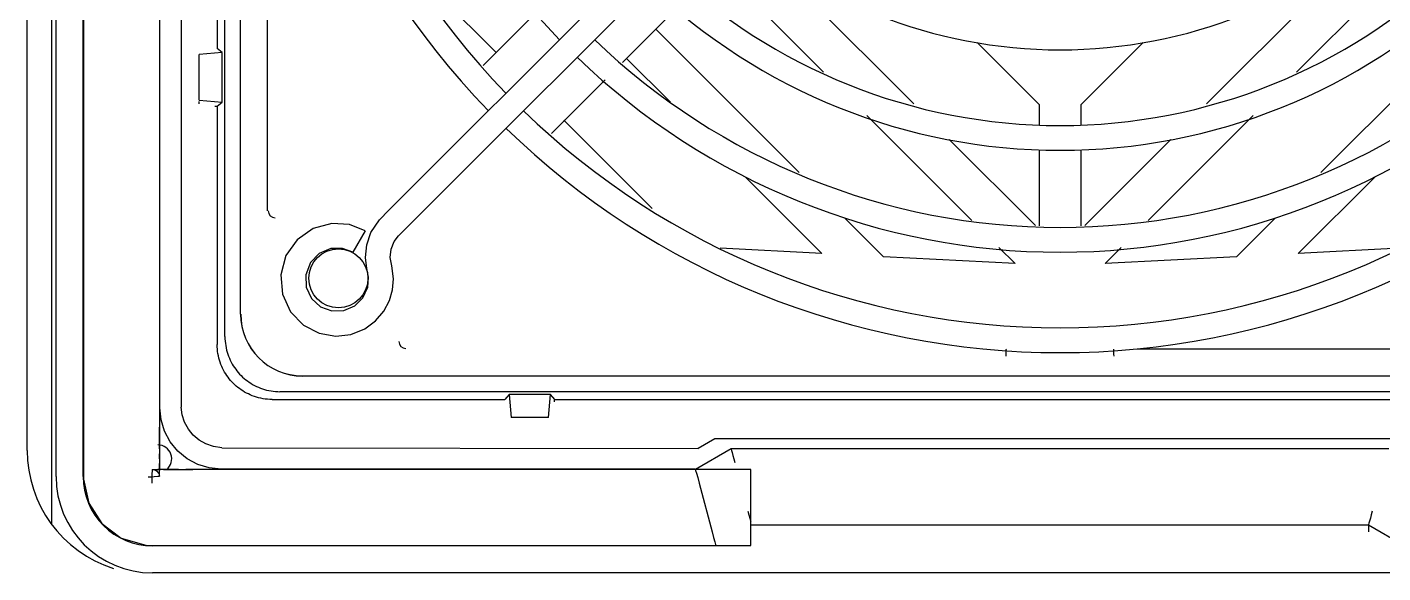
# Model space of a CAD drawing. Header units: inches. Extents: x 0 to 102, y 0 to 66.
# Drawn here: x 58.751 to 62.627, y 22.768 to 24.329 of the extents above; entities that cross this region are included whole.
import ezdxf
from ezdxf.enums import TextEntityAlignment as Align

# ---------------------------------------------------------------- set-up
doc = ezdxf.new("R2010")
doc.units = ezdxf.units.IN
doc.header["$MEASUREMENT"] = 0
doc.layers.add('PSYMS', color=7, linetype='Continuous')
doc.styles.add('WD', font='romans.shx', dxfattribs={"height": 0.185})

# ---------------------------------------------------------------- blocks, each defined once
blk = doc.blocks.new('SEN_FAN_N12_FA44')
at = {"color": 7, "linetype": 'Continuous'}
for p, q in [((-0.0153, 0.3371), (-0.0153, 5.534)), ((0.0556, 0.1245), (0.0556, 5.534)), ((0.3634, 5.5146), (0.3634, 0.4876)), ((0.4231, 5.316), (0.425, 1.2617)), ((1.019, 1.0238), (2.5828, 2.5876)), ((0.425, 1.2617), (0.4253, 0.4605)), ((0.9513, 0.9651), (0.9062, 0.9827)), ((0.9513, 0.9651), (0.9158, 0.9037)), ((0.9556, 0.9248), (0.9677, 0.96)), ((0.3634, 0.5017), (0.3634, 0.4038)), ((0.4282, 0.4388), (0.4253, 0.4605)), ((0.4351, 0.4174), (0.4282, 0.4388)), ((0.3634, 0.4121), (0.3634, 0.3307)), ((0.4458, 0.3979), (0.4351, 0.4174)), ((0.4598, 0.3807), (0.4458, 0.3979)), ((0.4766, 0.3665), (0.4598, 0.3807)), ((0.496, 0.3554), (0.4766, 0.3665)), ((0.518, 0.3478), (0.496, 0.3554)), ((1.9503, 0.3699), (1.9027, 0.3424)), ((3.9247, 0.37), (1.9503, 0.37)), ((0.3634, 0.3417), (0.3634, 0.3158)), ((0.3634, 0.3128), (0.3634, 0.3269)), ((0.3634, 0.3158), (0.3634, 0.2999)), ((0.5412, 0.3446), (0.518, 0.3478)), ((0.5412, 0.3446), (1.9027, 0.3424)), ((0.3421, 0.2827), (0.3419, 0.2827)), ((0.3421, 0.2827), (0.3592, 0.2827)), ((0.3747, 0.2827), (0.4013, 0.2827)), ((0.4013, 0.2827), (0.4586, 0.2827)), ((2.0532, 0.2827), (0.438, 0.2827)), ((1.895, 0.2827), (1.8957, 0.2799)), ((1.8957, 0.2799), (1.898, 0.2715)), ((2.0532, 0.2433), (2.0532, 0.2827)), ((1.9056, 0.2433), (1.9429, 0.1041)), ((2.0532, 0.1041), (2.0532, 0.2433)), ((3.8197, 0.1041), (3.8197, 0.1238)), ((1.9429, 0.1041), (1.9469, 0.0884)), ((2.0532, 0.0648), (2.0532, 0.1041))]:
    blk.add_line(p, q, dxfattribs=at)
at = {"color": 6, "linetype": 'Continuous'}
for p, q in [((0.0674, 0.2623), (0.0674, 5.534)), ((0.1448, 0.2623), (0.1448, 5.5143)), ((0.3641, 0.4592), (0.3641, 5.3384)), ((0.5502, 0.6624), (0.5502, 5.1221)), ((0.595, 0.7269), (0.595, 5.0576)), ((0.5281, 4.2977), (0.5281, 1.4868)), ((0.6718, 1.0221), (0.6719, 2.672)), ((0.1455, 2.4605), (0.1455, 1.0691)), ((2.0437, 1.8036), (2.5192, 1.3281)), ((3.3558, 1.3281), (3.8313, 1.8036)), ((1.0264, 1.7742), (1.3255, 1.4751)), ((2.2616, 1.4187), (1.9602, 1.7201)), ((3.9148, 1.7201), (3.6134, 1.4187)), ((1.2888, 1.4383), (1.4418, 1.5916)), ((1.8447, 1.6045), (1.6869, 1.4467)), ((1.782, 1.5419), (2.1917, 1.1323)), ((3.6833, 1.1323), (4.093, 1.5419)), ((0.5425, 1.4747), (0.4769, 1.469)), ((0.5425, 1.4747), (0.5281, 1.4868)), ((0.5425, 1.3334), (0.5425, 1.4747)), ((2.8784, 1.3252), (2.7001, 1.5035)), ((3.1749, 1.5036), (2.9966, 1.3252)), ((0.4769, 1.3391), (0.4769, 1.469)), ((1.8242, 1.3327), (1.6985, 1.4584)), ((1.6367, 1.3966), (1.4836, 1.2435)), ((0.4769, 1.3391), (0.5425, 1.3334)), ((0.4769, 1.3285), (0.4769, 1.3354)), ((0.521, 1.322), (0.5281, 1.3213)), ((0.5281, 1.3213), (0.5425, 1.3334)), ((0.5281, 1.3213), (0.5281, 0.6402)), ((2.8784, 1.2662), (2.8784, 1.3252)), ((2.9966, 1.3252), (2.9966, 1.2662)), ((1.5187, 1.2819), (1.7718, 1.0288)), ((2.6856, 0.9947), (2.3852, 1.2951)), ((3.4898, 1.2951), (3.1894, 0.9947)), ((2.6208, 1.2266), (2.8669, 0.9805)), ((3.0081, 0.9805), (3.2542, 1.2266)), ((2.8784, 0.9796), (2.8784, 1.1954)), ((2.9966, 1.1954), (2.9966, 0.9796)), ((2.2566, 0.9004), (2.0371, 1.1198)), ((3.8379, 1.1198), (3.6184, 0.9004)), ((2.3222, 1.0017), (2.4328, 0.8911)), ((3.4422, 0.8911), (3.5528, 1.0017)), ((2.2566, 0.9004), (1.9661, 0.9156)), ((2.8089, 0.8714), (2.7625, 0.9178)), ((3.1125, 0.9178), (3.0661, 0.8714)), ((3.9089, 0.9156), (3.6184, 0.9004)), ((2.8089, 0.8714), (2.4328, 0.8911)), ((3.4422, 0.8911), (3.0661, 0.8714)), ((0.595, 0.7269), (0.5958, 0.7269)), ((4.8076, 0.6266), (3.1577, 0.6266)), ((0.7721, 0.5497), (0.7721, 0.5505)), ((5.1029, 0.5497), (0.7721, 0.5497)), ((5.1674, 0.5049), (0.7076, 0.5049)), ((0.6855, 0.4828), (1.3506, 0.4828)), ((1.3627, 0.4972), (1.3506, 0.4828)), ((1.3627, 0.4972), (1.3684, 0.4316)), ((1.4808, 0.4972), (1.3627, 0.4972)), ((1.4751, 0.4316), (1.4808, 0.4972)), ((1.4929, 0.4828), (1.4808, 0.4972)), ((1.4929, 0.4828), (4.3821, 0.4828)), ((0.3676, 0.4243), (0.3641, 0.4592)), ((1.4751, 0.4316), (1.3684, 0.4316)), ((0.3774, 0.392), (0.3676, 0.4243)), ((0.3937, 0.3616), (0.3774, 0.392)), ((0.4155, 0.3349), (0.3937, 0.3616)), ((0.4422, 0.3131), (0.4155, 0.3349)), ((0.4726, 0.2967), (0.4422, 0.3131)), ((1.9973, 0.3417), (1.895, 0.2827)), ((3.8777, 0.3417), (1.9973, 0.3417)), ((2.005, 0.3129), (2.0079, 0.3024)), ((0.3418, 0.2781), (0.3417, 0.271)), ((0.3419, 0.2827), (0.3418, 0.2781)), ((0.5049, 0.287), (0.4726, 0.2967)), ((0.5399, 0.2834), (0.5049, 0.287)), ((0.5399, 0.2827), (0.5399, 0.2834)), ((1.8949, 0.2834), (0.5399, 0.2834)), ((0.3312, 0.2613), (0.3414, 0.2619)), ((0.341, 0.2498), (0.3408, 0.2433)), ((0.3414, 0.2619), (0.3484, 0.2624)), ((0.3484, 0.2624), (0.358, 0.2629)), ((0.358, 0.2629), (0.3633, 0.2632)), ((2.0557, 0.1238), (3.8193, 0.1238)), ((3.8193, 0.1238), (3.9216, 0.0648)), ((1.9536, 0.0641), (0.343, 0.0641)), ((0.4698, 0.0648), (2.0532, 0.0648)), ((5.532, -0.0133), (0.343, -0.0133))]:
    blk.add_line(p, q, dxfattribs=at)
at = {"color": 7, "linetype": 'Continuous'}
for points in [[(0.9499, 0.6847), (0.9811, 0.7077), (1.0046, 0.7353), (1.0208, 0.7662), (1.0294, 0.7963), (1.032, 0.8277), (1.0271, 0.8648), (1.023, 0.8884), (1.0256, 0.9128), (1.0343, 0.9345), (1.0464, 0.9509), (1.0646, 0.9692), (2.7156, 2.6202)], [(0.9677, 0.96), (0.9917, 0.9961), (1.019, 1.0238)], [(0.8023, 0.9716), (0.7564, 0.9394), (0.7247, 0.8943), (0.7097, 0.8392), (0.7145, 0.7842), (0.7375, 0.7338), (0.7752, 0.695), (0.82, 0.672)], [(0.9062, 0.9827), (0.8558, 0.9861), (0.8023, 0.9716)], [(0.9158, 0.9037), (0.886, 0.9145), (0.8531, 0.9141), (0.8194, 0.9), (0.7944, 0.8743)], [(0.9609, 0.8322), (0.9559, 0.8571), (0.9521, 0.8886), (0.9556, 0.9248)], [(0.7944, 0.8743), (0.7811, 0.8396), (0.7825, 0.8042), (0.7977, 0.7715)], [(0.9217, 0.7505), (0.9449, 0.7736), (0.9584, 0.8035), (0.9609, 0.8322)], [(0.7977, 0.7715), (0.8238, 0.7477), (0.8561, 0.7359)], [(0.8561, 0.7359), (0.8897, 0.7368), (0.9217, 0.7505)], [(0.82, 0.672), (0.8671, 0.6639), (0.9101, 0.6689), (0.9499, 0.6847)], [(0.3634, 0.3417), (0.3634, 0.3567), (0.3634, 0.3722), (0.3634, 0.3879), (0.3634, 0.4038)], [(0.3419, 0.2827), (0.3458, 0.2825), (0.3469, 0.2823), (0.3485, 0.2819), (0.3504, 0.2813), (0.3518, 0.2807), (0.3549, 0.2788), (0.3616, 0.2707), (0.3633, 0.2632)], [(0.4174, 0.2827), (0.3943, 0.2827), (0.3748, 0.2827), (0.358, 0.2827)], [(0.3633, 0.2632), (0.3634, 0.2785), (0.3634, 0.2992)], [(0.3634, 0.3003), (0.3634, 0.2793), (0.3634, 0.2793)], [(1.898, 0.2715), (1.9016, 0.2591), (1.9056, 0.2433)], [(1.9469, 0.0884), (1.9505, 0.0757), (1.9528, 0.0676), (1.9534, 0.0648)]]:
    blk.add_lwpolyline(points, dxfattribs=at)
at = {"color": 6, "linetype": 'Continuous'}
for points in [[(0.1455, 1.0691), (0.1455, 0.9582), (0.1455, 0.8535), (0.1455, 0.7552), (0.1455, 0.6622), (0.1455, 0.5737), (0.1455, 0.4893), (0.1455, 0.4092), (0.1455, 0.3311), (0.1457, 0.2548), (0.1608, 0.1859), (0.1982, 0.1279), (0.254, 0.0859), (0.3243, 0.0657), (0.4056, 0.0648), (0.4698, 0.0648)], [(0.5502, 0.6624), (0.5504, 0.6559), (0.5509, 0.6494), (0.5515, 0.643), (0.5524, 0.6367), (0.5536, 0.6304), (0.555, 0.6242), (0.5566, 0.6182), (0.5585, 0.6122), (0.5606, 0.6063)], [(0.6855, 0.4828), (0.6788, 0.4829), (0.6722, 0.4833), (0.6656, 0.484), (0.6592, 0.485), (0.6528, 0.4862), (0.6465, 0.4877), (0.6404, 0.4894), (0.6344, 0.4913), (0.6285, 0.4934), (0.6228, 0.4958), (0.6172, 0.4984), (0.6117, 0.5011), (0.6064, 0.504), (0.6013, 0.5072), (0.5964, 0.5104), (0.5916, 0.5138), (0.5869, 0.5174), (0.5825, 0.5211), (0.5782, 0.5249), (0.5742, 0.5289), (0.5702, 0.533), (0.5664, 0.5372), (0.5627, 0.5417), (0.5591, 0.5463), (0.5557, 0.5511), (0.5524, 0.556), (0.5493, 0.5612), (0.5464, 0.5665), (0.5436, 0.5719), (0.5411, 0.5775), (0.5387, 0.5832), (0.5366, 0.5891), (0.5346, 0.5951), (0.5329, 0.6013), (0.5315, 0.6075), (0.5303, 0.6139), (0.5293, 0.6203), (0.5286, 0.6269), (0.5282, 0.6335), (0.5281, 0.6402)], [(2.7832, 0.607), (2.7834, 0.612), (2.7835, 0.6166), (2.7837, 0.6207), (2.7838, 0.6238), (2.7839, 0.6257), (2.7841, 0.6266)], [(3.0914, 0.6207), (3.0913, 0.6238), (3.0912, 0.6258), (3.0912, 0.6266)], [(3.0918, 0.607), (3.0916, 0.612), (3.0914, 0.6207)], [(0.5606, 0.6063), (0.5629, 0.6006), (0.5654, 0.5949), (0.5682, 0.5895), (0.5711, 0.5841), (0.5742, 0.5789), (0.5775, 0.5739), (0.581, 0.569), (0.5846, 0.5643), (0.5884, 0.5597), (0.5923, 0.5553), (0.5963, 0.551), (0.6006, 0.547), (0.605, 0.5431), (0.6095, 0.5393), (0.6143, 0.5357), (0.6192, 0.5323), (0.6242, 0.529), (0.6294, 0.5258), (0.6347, 0.5229), (0.6402, 0.5201), (0.6458, 0.5176), (0.6516, 0.5153)], [(0.6516, 0.5153), (0.6575, 0.5132), (0.6634, 0.5113), (0.6695, 0.5097), (0.6757, 0.5083), (0.682, 0.5072), (0.6883, 0.5063), (0.6947, 0.5056), (0.7011, 0.5051), (0.7076, 0.5049)], [(1.9973, 0.3417), (1.9977, 0.3405), (1.9987, 0.3367), (2.0003, 0.3306), (2.0025, 0.3225), (2.005, 0.3129)], [(0.1448, 0.2623), (0.1458, 0.2428), (0.1486, 0.2236), (0.1533, 0.2048), (0.1599, 0.1864), (0.1682, 0.1689), (0.1782, 0.1522), (0.1898, 0.1366), (0.2028, 0.1221), (0.2173, 0.1091), (0.2329, 0.0975), (0.2496, 0.0875), (0.2672, 0.0792), (0.2855, 0.0726), (0.3043, 0.0679), (0.3235, 0.065), (0.343, 0.0641)], [(0.3417, 0.271), (0.3414, 0.2604), (0.341, 0.2498)], [(2.0452, 0.1632), (2.0481, 0.1527), (2.0505, 0.1431), (2.0527, 0.135), (2.0532, 0.1332)], [(3.8298, 0.1632), (3.8271, 0.1527), (3.8245, 0.1431), (3.8223, 0.135), (3.8206, 0.1289)], [(3.8206, 0.1289), (3.8196, 0.1251), (3.8193, 0.1238)]]:
    blk.add_lwpolyline(points, dxfattribs=at)
blk.add_circle((0.8745, 0.8292), 0.0846, dxfattribs=at)
at = {"color": 7, "linetype": 'Continuous'}
for centre, radius, start, end in [((2.9375, 2.8922), 2.2756, 135.8958, 224.1042), ((2.9375, 2.8922), 2.2047, 135.9246, 224.0754), ((2.9375, 2.8922), 1.9882, 136.0253, 223.9747), ((2.9375, 2.8922), 1.4095, 226.4417, 269.9995), ((2.9375, 2.8922), 1.4094, 269.9998, 313.5576), ((2.9375, 2.8922), 1.626, 226.2566, 269.9998), ((2.9375, 2.8922), 1.626, 270.0001, 313.7434), ((2.9375, 2.8922), 1.6969, 226.2041, 269.9998), ((2.9375, 2.8922), 1.6969, 270.0001, 313.7959), ((2.9375, 2.8922), 1.9173, 226.0632, 270), ((2.9375, 2.8922), 1.9173, 270, 313.9368), ((2.9375, 2.8922), 1.9882, 226.0253, 270), ((2.9375, 2.8922), 1.9882, 270, 313.9747), ((2.9375, 2.8922), 2.2047, 225.9246, 270), ((2.9375, 2.8922), 2.2047, 270, 314.0754), ((2.9375, 2.8922), 2.2756, 225.8958, 270), ((2.9375, 2.8922), 2.2756, 270, 314.1042), ((0.3391, 0.3371), 0.3543, 180, 252.2916)]:
    blk.add_arc(centre, radius, start, end, dxfattribs=at)
at = {"color": 6, "linetype": 'Continuous'}
for centre, radius, start, end in [((0.6934, 1.0221), 0.0197, 180, 270), ((0.7721, 0.7269), 0.1772, 180, 270), ((0.7721, 0.7269), 0.1768, 180, 270), ((1.0674, 0.6481), 0.0197, 180, 270), ((0.3588, 0.3135), 0.0394, 308.1536, 90), ((0.343, 0.2623), 0.2756, 180, 270)]:
    blk.add_arc(centre, radius, start, end, dxfattribs=at)
blk.add_ellipse((1.4754, 0.3863), major_axis=(0.0174, 0.0984), ratio=0.025788, start_param=-0.425912, end_param=-0.196808, dxfattribs=at)
at = {"style": 'WD', "width": 0.7}
for tag, p in [('INST', (2.875, 6.7321)), ('LOC', (2.875, 6.5625)), ('DESC1', (2.875, 6.4062)), ('DESC2', (2.875, 6.25)), ('DESC3', (2.875, 6.1021)), ('XREF', (2.875, 5.5312))]:
    blk.add_attdef(tag, text='', height=0.125, dxfattribs=at).set_placement(p, align=Align.CENTER)
at = {"style": 'WD'}
blk.add_attdef('TAG1', text='', height=0.125, dxfattribs=at).set_placement((2.875, 5.9375), align=Align.CENTER)
at = {"style": 'WD', "flags": 9}
blk.add_attdef('FAMILY', (3.0797, 5.9023), '', height=0.01, dxfattribs=at)
for tag, p in [('CAT', (3.1047, 5.8582)), ('ASSYCODE', (3.105, 5.8214)), ('MFG', (3.1028, 5.8387))]:
    blk.add_attdef(tag, text='', height=0.01, dxfattribs=at).set_placement(p, align=Align.CENTER)

msp = doc.modelspace()

# ---------------------------------------------------------------- block references
at = {"layer": 'PSYMS'}
msp.add_blockref('SEN_FAN_N12_FA44', (58.76645, 22.78082), dxfattribs=at)

doc.saveas('drawing.dxf')
